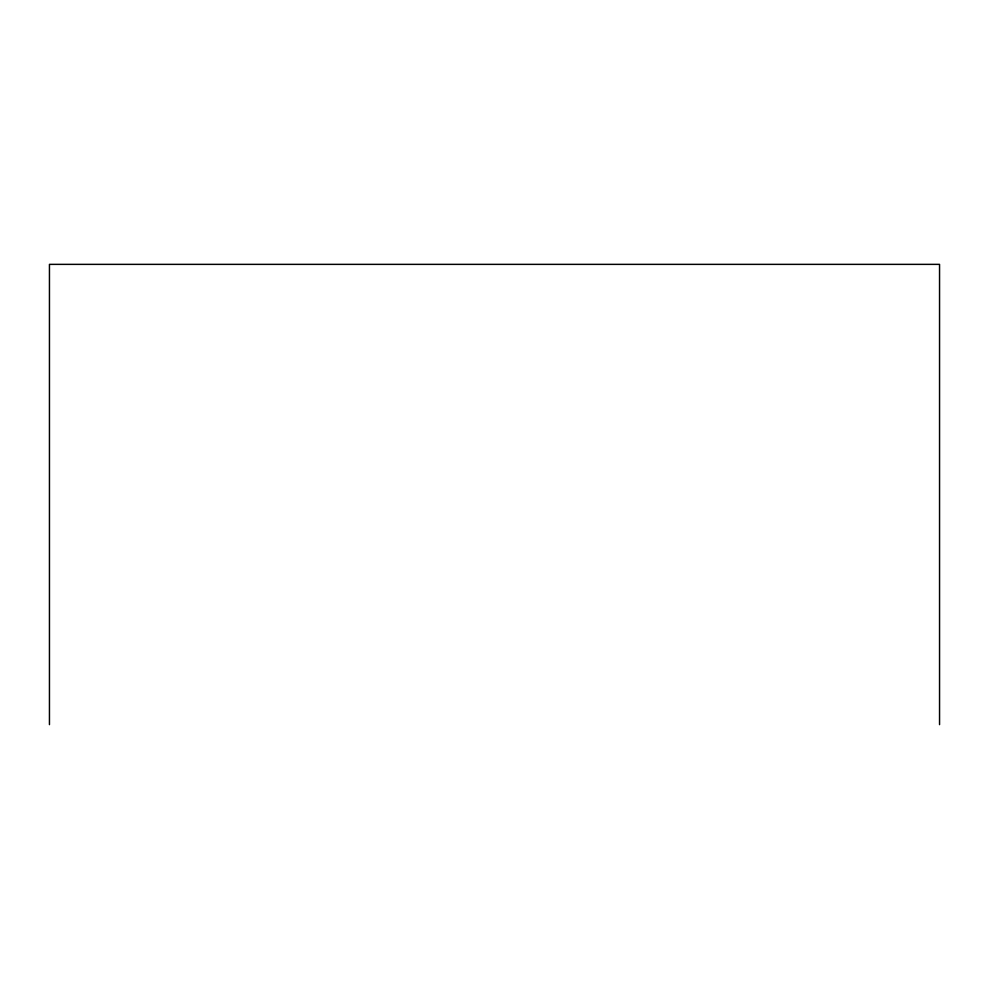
<?xml version="1.0" encoding="UTF-8"?>
<svg xmlns="http://www.w3.org/2000/svg" width="989" height="989" viewBox="0 0 989 989"><rect width="100%" height="100%" fill="white"/><g stroke="black" fill="none" stroke-linecap="round" stroke-linejoin="round"><path stroke-width="1.48" d="M939.55 724.64L939.55 264.36L49.45 264.36L49.45 724.64"/></g></svg>
